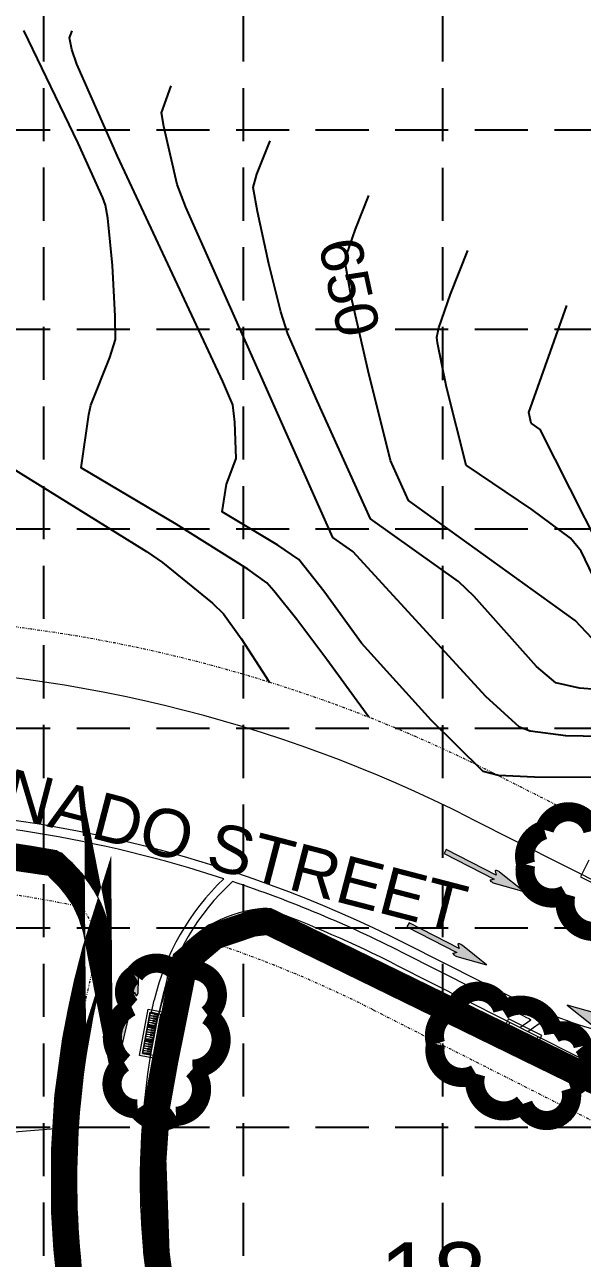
# Model space of a CAD drawing. Extents: x 7749 to 9256, y 6499 to 8908.
# Drawn here: x 8348.5 to 8453.5, y 7378.3 to 7610.7 of the extents above; entities that cross this region are included whole.
import ezdxf
from ezdxf.enums import TextEntityAlignment as Align

# ---------------------------------------------------------------- set-up
doc = ezdxf.new("R2010")
doc.units = 0
doc.header["$MEASUREMENT"] = 0
doc.linetypes.add('DASHED', pattern=[0.75, 0.5, -0.25])
doc.linetypes.add('DIVIDE', pattern=[1.25, 0.5, -0.25, 0, -0.25, 0, -0.25])
for name, color, linetype in [('1 LOT NUMBERS', 7, 'Continuous'), ('1 STREET NAMES', 7, 'Continuous'), ('27', 7, 'Continuous'), ('29', 7, 'Continuous'), ('CTEXT', 3, 'Continuous'), ('CTR', 2, 'Continuous'), ('CTRINDEX', 4, 'Continuous'), ('DED-4692-2629', 7, 'Continuous'), ('DED-4746-825', 7, 'Continuous'), ('DED-4986-2484', 7, 'Continuous'), ('EROSION BLANKETS', 84, 'Continuous'), ('FLOODPLAIN-CB', 7, 'Continuous'), ('GRID', 254, 'DASHED'), ('INLET PROTECTION', 5, 'Continuous'), ('PNTNO', 7, 'Continuous')]:
    doc.layers.add(name, color=color, linetype=linetype)
doc.styles.get("Standard").update_dxf_attribs({"font": 'ARIAL.TTF'})

# ---------------------------------------------------------------- blocks, each defined once
blk = doc.blocks.new('A$C488D7619')
at = {"layer": 'INLET PROTECTION', "color": 170, "ltscale": 100, "const_width": 1.261430802800306}
blk.add_lwpolyline([(3.952575146100571, 6.642282189938669, 0.5205670505517462), (3.952575146100571, 6.642282189938669, 0.7651954600696135), (1.099196252815091, 5.205858832927333, 0.4178788784126488), (1.081520693871425, 2.621395519847283, 0.6649002420699669), (4.342270957924484, 2.123624105663112, 0.744833174426672), (8.019951582518843, 1.814848676374822, 0.9756416855879776), (10.31097226050952, 4.181446381945534, 0.5205670505517462), (9.74050438249651, 7.032459130117786, 0.5205670505517462), (7.648787994654413, 6.84239138765497, 0.5402640007904789), (3.952575146100571, 6.642282189938669)], format="xyb", close=True, dxfattribs=at)

msp = doc.modelspace()

# ---------------------------------------------------------------- hatches: boundary and pattern name
at = {"layer": 'FLOODPLAIN-CB', "linetype": 'Continuous', "lineweight": 0}
h = msp.add_hatch(color=7, dxfattribs=at)
edge = h.paths.add_edge_path()
edge.add_line((8437.11384861229, 7451.286690901883), (8437.325426803493, 7450.495993217153))
edge.add_line((8437.325426803493, 7450.495993217153), (8427.899070901676, 7455.308985747942))
edge.add_line((8427.899070901676, 7455.308985747942), (8427.511555014244, 7454.541230830585))
edge.add_line((8427.511555014244, 7454.541230830585), (8436.93434842327, 7449.730057269011))
edge.add_line((8436.93434842327, 7449.730057269011), (8436.22960323914, 7449.528487545398))
edge.add_line((8436.22960323914, 7449.528487545398), (8436.228911414051, 7449.527103357743))
edge.add_ellipse((8436.683899263948, 7449.241705994059), major_axis=(-0.4987431743900677, 0.254667078188491), ratio=0.2857142857149673, start_angle=-17.18267222219723, end_angle=124.7269333333573)
edge.add_line((8436.908214873256, 7448.979515059586), (8436.906560587286, 7448.98073492842))
edge.add_line((8436.906560587286, 7448.98073492842), (8442.5282, 7447.3859))
edge.add_line((8442.5282, 7447.3859), (8437.963306252906, 7451.041599280114))
edge.add_line((8437.963306252906, 7451.041599280114), (8437.965628380174, 7451.041382494567))
edge.add_ellipse((8437.614670974068, 7451.074936463984), major_axis=(-0.4987431743896737, 0.2546670781877519), ratio=0.285714285714558, start_angle=234.1684722221308, end_angle=374.4967194443698)
edge.add_line((8437.11384861229, 7451.286690901883), (8437.11384861229, 7451.286690901883))
h = msp.add_hatch(color=7, dxfattribs=at)
edge = h.paths.add_edge_path()
edge.add_line((8430.09894861229, 7437.464990901884), (8430.310526803492, 7436.674293217154))
edge.add_line((8430.310526803492, 7436.674293217154), (8420.884170901676, 7441.487285747942))
edge.add_line((8420.884170901676, 7441.487285747942), (8420.496655014244, 7440.719530830585))
edge.add_line((8420.496655014244, 7440.719530830585), (8429.91944842327, 7435.908357269012))
edge.add_line((8429.91944842327, 7435.908357269012), (8429.21470323914, 7435.706787545399))
edge.add_line((8429.21470323914, 7435.706787545399), (8429.214011414051, 7435.705403357743))
edge.add_ellipse((8429.668999263948, 7435.420005994059), major_axis=(-0.4987431743900677, 0.254667078188491), ratio=0.2857142857149673, start_angle=-17.18267222219723, end_angle=124.7269333333573)
edge.add_line((8429.893314873256, 7435.157815059587), (8429.891660587286, 7435.159034928421))
edge.add_line((8429.891660587286, 7435.159034928421), (8435.5133, 7433.564200000001))
edge.add_line((8435.5133, 7433.564200000001), (8430.948406252906, 7437.219899280115))
edge.add_line((8430.948406252906, 7437.219899280115), (8430.950728380174, 7437.219682494568))
edge.add_ellipse((8430.599770974068, 7437.253236463985), major_axis=(-0.4987431743896737, 0.2546670781877519), ratio=0.285714285714558, start_angle=234.1684722221308, end_angle=374.4967194443698)
edge.add_line((8430.09894861229, 7437.464990901884), (8430.09894861229, 7437.464990901884))
h = msp.add_hatch(color=7, dxfattribs=at)
edge = h.paths.add_edge_path()
edge.add_line((8367.586465899121, 7428.23310302165), (8368.302155742096, 7428.630288244814))
edge.add_line((8368.302155742096, 7428.630288244814), (8365.921283098807, 7418.317552900114))
edge.add_line((8365.921283098807, 7418.317552900114), (8366.760141364735, 7418.127993231589))
edge.add_line((8366.760141364735, 7418.127993231589), (8369.140114207325, 7428.436831095048))
edge.add_line((8369.140114207325, 7428.436831095048), (8369.506726068234, 7427.802093522638))
edge.add_line((8369.506726068234, 7427.802093522638), (8369.508236790778, 7427.801758389178))
edge.add_ellipse((8369.674653752081, 7428.312415757441), major_axis=(0.1259845572022895, 0.545644496053131), ratio=0.285714285714578, start_angle=162.8173277780512, end_angle=304.7269333333387)
edge.add_line((8369.874552091931, 7428.593666914676), (8369.873770272097, 7428.591765994078))
edge.add_line((8369.873770272097, 7428.591765994078), (8370.0563, 7434.432400000001))
edge.add_line((8370.0563, 7434.432400000001), (8367.618028438423, 7429.116648078667))
edge.add_line((8367.618028438423, 7429.116648078667), (8367.617675063466, 7429.11895337611))
edge.add_ellipse((8367.670316588274, 7428.770347839984), major_axis=(0.1259845572029341, 0.5456444960544291), ratio=0.2857142857144305, start_angle=54.16847222228187, end_angle=194.4967194445418)
edge.add_line((8367.586465899121, 7428.23310302165), (8367.586465899121, 7428.23310302165))
h = msp.add_hatch(color=7, dxfattribs=at)
edge = h.paths.add_edge_path()
edge.add_line((8456.08615138771, 7422.087309098118), (8455.874573196508, 7422.878006782847))
edge.add_line((8455.874573196508, 7422.878006782847), (8465.300929098325, 7418.065014252059))
edge.add_line((8465.300929098325, 7418.065014252059), (8465.688444985757, 7418.832769169416))
edge.add_line((8465.688444985757, 7418.832769169416), (8456.26565157673, 7423.64394273099))
edge.add_line((8456.26565157673, 7423.64394273099), (8456.97039676086, 7423.845512454603))
edge.add_line((8456.97039676086, 7423.845512454603), (8456.97108858595, 7423.846896642258))
edge.add_ellipse((8456.516100736053, 7424.132294005942), major_axis=(-0.4987431743900677, 0.254667078188491), ratio=0.2857142857149673, start_angle=162.8173277778028, end_angle=304.7269333333573)
edge.add_line((8456.291785126745, 7424.394484940414), (8456.293439412715, 7424.393265071581))
edge.add_line((8456.293439412715, 7424.393265071581), (8450.6718, 7425.9881))
edge.add_line((8450.6718, 7425.9881), (8455.236693747094, 7422.332400719886))
edge.add_line((8455.236693747094, 7422.332400719886), (8455.234371619827, 7422.332617505434))
edge.add_ellipse((8455.585329025933, 7422.299063536017), major_axis=(-0.4987431743896737, 0.2546670781877519), ratio=0.285714285714558, start_angle=54.16847222213083, end_angle=194.4967194443696)
edge.add_line((8456.08615138771, 7422.087309098118), (8456.08615138771, 7422.087309098118))

# ---------------------------------------------------------------- linework, layer by layer
at = {"layer": '27', "color": 7, "linetype": 'DIVIDE', "lineweight": 0}
for p, q in [((8483.63885765557, 7445.966988824122), (8436.71340164195, 7469.712170363394)), ((8362.877462334056, 7438.507686288034), (8359.318559675894, 7444.423879280985)), ((8361.844791735588, 7434.734945866267), (8362.877462334056, 7438.507686288034)), ((8378.309792016358, 7434.283565001373), (8384.385591281865, 7437.562557373065)), ((8377.27712141789, 7430.510824579607), (8378.309792016358, 7434.283565001373)), ((8414.138150276194, 7425.098741602833), (8461.622642277292, 7401.070677123325))]:
    msp.add_line(p, q, dxfattribs=at)
for centre, radius, start, end in [((8312.549519124994, 7224.338312180485), 275.0000000022735, 63.1597139857577, 89.7197695021478), ((8312.549519127946, 7224.338312181531), 225.0000000000046, 78.00288709075527, 89.71976950259916), ((8312.549519126613, 7224.338312178433), 225.0000000033673, 63.15971398613885, 71.38113010194641), ((8514.239047332854, 7393.021748177433), 157.9999999999894, 164.6920085964707, 185.9589841076557), ((8514.239047332849, 7393.021748177433), 141.9999999999862, 164.6920085964703, 185.9589841076553), ((9646.308639739535, 7511.187759966682), 1280.219999997358, 185.958984107668, 198.2938783184763)]:
    msp.add_arc(centre, radius, start, end, dxfattribs=at)
at = {"layer": '29', "color": 7, "linetype": 'Continuous', "lineweight": 0}
msp.add_line((8356.547377828303, 7402.88771839961), (8251.895869924008, 7394.100229590747), dxfattribs=at)
at = {"layer": 'CTR', "color": 5}
for points, elevation in [([(8413.305440910846, 7480.215712953461), (8405.429712739395, 7491.105935400215), (8399.768946200318, 7498.62464282352), (8395.437733747418, 7504.03319039377), (8394.065738004132, 7505.515045447804), (8390.539329845738, 7508.124441944168), (8377.03475977089, 7516.607903165187), (8359.143455580146, 7527.220914995441), (8360.550072447162, 7537.282169777216), (8360.950867333995, 7539.00915081034), (8364.509126120469, 7548.010456772776), (8365.557541739645, 7551.377122121476), (8365.53102982846, 7555.769562729361), (8365.003392509294, 7565.351627147623), (8364.168774263195, 7574.219561618326), (8363.72349526392, 7576.690792209634), (8363.229358657629, 7578.074559486762), (8358.57977089053, 7588.358043552849), (8348.336722626656, 7609.597425190922)], 654), ([(8468.410714902213, 7468.851174533846), (8444.525859116873, 7468.945713207677), (8437.747366844702, 7469.261568294765), (8434.872504752055, 7470.014407584196), (8425.085364449982, 7479.69951992403), (8411.933782041058, 7494.182866153621), (8404.858543340588, 7503.966205755324), (8400.144724054633, 7509.943158574924), (8396.15180851901, 7512.656844368736), (8385.658830497603, 7518.946834566442), (8386.524697824394, 7524.151889232946), (8388.319417461653, 7528.96691976365), (8388.056517407698, 7535.814540398324), (8387.671203018039, 7539.058781684756), (8385.816534503632, 7543.501646573778), (8365.940733115853, 7585.936698500478), (8358.275652335265, 7603.25285748284), (8357.382458015609, 7606.025454615612), (8356.94789158633, 7608.215494544739), (8357.428724670259, 7609.561115510099)], 653), ([(8469.970822951382, 7476.356359952762), (8450.408520337143, 7476.748808313258), (8443.696545288869, 7477.597540247375), (8441.705462726935, 7478.359039677721), (8435.330397551475, 7484.129711142336), (8410.268871349626, 7511.453670366063), (8406.525676525844, 7514.094396612296), (8378.828053740968, 7576.345671547081), (8377.195740688046, 7580.600375535174), (8374.67902456384, 7591.495017243738), (8374.246037804029, 7594.112286089733), (8376.06545857739, 7599.203971373615)], 652), ([(8465.809826576668, 7484.712544519806), (8452.98401170745, 7485.669112082134), (8448.538420701814, 7486.703671771245), (8444.910001269047, 7489.801336683057), (8433.168489424097, 7502.983878887995), (8430.202012826623, 7505.820904425464), (8413.641736446163, 7517.571609569438), (8403.563536935017, 7539.841223423011), (8398.07447688011, 7552.449803165418), (8396.71092531056, 7556.573899823344), (8394.467067831094, 7565.651739006677), (8392.313162371796, 7575.472824740776), (8391.544184021728, 7580.009077634726), (8392.21403381364, 7582.548939941586), (8394.702192484521, 7588.846827237132)], 651), ([(8459.43605730129, 7498.846578660086), (8453.343754537094, 7511.513366722862), (8451.282931864536, 7513.930881138914), (8443.994440417835, 7519.39080354065), (8431.62194172387, 7527.727460148117), (8427.936907729905, 7542.438388685729), (8426.227198327597, 7550.758402288408), (8426.140476457127, 7551.802660724714), (8426.518913864602, 7553.597222570506), (8428.730105911281, 7559.943328293508), (8431.975660298785, 7568.132538964164)], 649), ([(8462.514743671243, 7501.025554058317), (8445.624890265532, 7534.447034295429), (8443.911292155804, 7535.623435729017), (8443.4306327865, 7537.611762944843), (8450.612394205917, 7557.775394827681)], 648)]:
    msp.add_lwpolyline(points, dxfattribs=dict(at, elevation=elevation))
at = {"layer": 'CTRINDEX', "color": 5}
for points, elevation in [([(8455.371378676693, 7495.04830386477), (8452.19129254004, 7498.455384945035), (8420.757796366483, 7521.048822526579), (8417.378287315732, 7528.57684051868), (8413.158218817807, 7545.510518453899), (8409.984423299355, 7559.461416192235), (8408.842330239428, 7565.90586917972), (8409.083020375936, 7567.28697019087), (8410.776021800946, 7572.176898546721), (8413.338926391654, 7578.489683100648)], 650), ([(8332.62808066269, 7535.494995424441), (8371.420985426543, 7511.433916375455), (8374.461755111382, 7509.344887384053), (8383.870496160878, 7501.6915615052), (8385.95444315158, 7499.718067611408), (8389.287083227226, 7495.052284169576), (8393.993958913816, 7487.775017531157), (8394.549332547767, 7486.828370277703)], 655)]:
    msp.add_lwpolyline(points, dxfattribs=dict(at, elevation=elevation))
at = {"layer": 'DED-4692-2629', "color": 7, "linetype": 'Continuous', "lineweight": 0}
for p, q in [((8454.762798336742, 7453.294027045504), (8453.182530741296, 7450.171087032685)), ((8453.182530741296, 7450.171087032685), (8459.428410773035, 7447.010551838741)), ((8370.1029, 7416.4809), (8371.7139, 7425.2084)), ((8370.6854, 7416.8818), (8372.114800000001, 7424.626)), ((8372.114800000001, 7424.626), (8371.661, 7422.1675)), ((8371.7139, 7425.2084), (8374.6641, 7424.6639)), ((8371.9995, 7423.5419), (8372.0193, 7423.6488)), ((8372.0193, 7423.6488), (8372.6338, 7423.535400000001)), ((8372.0785, 7423.9695), (8372.0982, 7424.0764)), ((8372.693000000001, 7423.8561), (8372.0785, 7423.9695)), ((8372.0982, 7424.0764), (8372.7127, 7423.9629)), ((8373.5899, 7424.353700000001), (8372.114800000001, 7424.626)), ((8372.114800000001, 7424.626), (8374.0816, 7424.263)), ((8372.1574, 7424.3971), (8372.1771, 7424.504)), ((8372.7719, 7424.283600000001), (8372.1574, 7424.3971)), ((8372.1771, 7424.504), (8372.7916, 7424.3905)), ((8374.0816, 7424.263), (8372.6522, 7416.518800000001)), ((8372.7127, 7423.9629), (8372.693000000001, 7423.8561)), ((8372.7916, 7424.3905), (8372.7719, 7424.283600000001)), ((8372.7947, 7423.9478), (8372.775, 7423.8409)), ((8372.775, 7423.8409), (8373.389500000001, 7423.7275)), ((8373.4092, 7423.834400000001), (8372.7947, 7423.9478)), ((8372.8737, 7424.375400000001), (8372.8539, 7424.2685)), ((8372.8539, 7424.2685), (8373.4684, 7424.1551)), ((8373.4882, 7424.262000000001), (8372.8737, 7424.375400000001)), ((8374.6641, 7424.6639), (8373.053100000001, 7415.9363)), ((8373.1361, 7421.8952), (8373.5899, 7424.353700000001)), ((8373.389500000001, 7423.7275), (8373.4092, 7423.834400000001)), ((8373.4684, 7424.1551), (8373.4882, 7424.262000000001)), ((8371.627, 7421.9831), (8371.173200000001, 7419.5247)), ((8371.5906, 7421.3266), (8371.6104, 7421.4335)), ((8372.2052, 7421.2132), (8371.5906, 7421.3266)), ((8371.6104, 7421.4335), (8372.224900000001, 7421.3201)), ((8373.1021, 7421.7109), (8371.627, 7421.9831)), ((8371.661, 7422.1675), (8373.1361, 7421.8952)), ((8371.669600000001, 7421.7542), (8371.6893, 7421.8611)), ((8372.2841, 7421.6408), (8371.669600000001, 7421.7542)), ((8371.6893, 7421.8611), (8372.3038, 7421.747700000001)), ((8371.7628, 7422.259300000001), (8371.782500000001, 7422.3662)), ((8372.3773, 7422.1458), (8371.7628, 7422.259300000001)), ((8371.782500000001, 7422.3662), (8372.397, 7422.2527)), ((8371.8417, 7422.686900000001), (8371.8614, 7422.7937)), ((8372.4562, 7422.5734), (8371.8417, 7422.686900000001)), ((8371.8614, 7422.7937), (8372.476, 7422.6803)), ((8371.920600000001, 7423.1144), (8371.9404, 7423.2213)), ((8372.5352, 7423.001), (8371.920600000001, 7423.1144)), ((8371.9404, 7423.2213), (8372.554900000001, 7423.1079)), ((8372.6141, 7423.4285), (8371.9995, 7423.5419)), ((8372.224900000001, 7421.3201), (8372.2052, 7421.2132)), ((8372.3038, 7421.747700000001), (8372.2841, 7421.6408)), ((8372.3069, 7421.305), (8372.2872, 7421.198100000001)), ((8372.921400000001, 7421.1915), (8372.3069, 7421.305)), ((8372.3858, 7421.7325), (8372.366100000001, 7421.6256)), ((8372.366100000001, 7421.6256), (8372.9806, 7421.5122)), ((8372.397, 7422.2527), (8372.3773, 7422.1458)), ((8373.0003, 7421.619100000001), (8372.3858, 7421.7325)), ((8372.476, 7422.6803), (8372.4562, 7422.5734)), ((8372.4791, 7422.2376), (8372.4593, 7422.130700000001)), ((8372.4593, 7422.130700000001), (8373.0738, 7422.0173)), ((8373.0936, 7422.1242), (8372.4791, 7422.2376)), ((8372.554900000001, 7423.1079), (8372.5352, 7423.001)), ((8372.558, 7422.6652), (8372.5382, 7422.558300000001)), ((8372.5382, 7422.558300000001), (8373.1528, 7422.4449)), ((8373.1725, 7422.5517), (8372.558, 7422.6652)), ((8372.6338, 7423.535400000001), (8372.6141, 7423.4285)), ((8372.6369, 7423.0928), (8372.6172, 7422.985900000001)), ((8372.6172, 7422.985900000001), (8373.2317, 7422.8724)), ((8373.251400000001, 7422.9793), (8372.6369, 7423.0928)), ((8372.6483, 7419.2524), (8373.1021, 7421.7109)), ((8372.7158, 7423.5202), (8372.696100000001, 7423.4133)), ((8372.696100000001, 7423.4133), (8373.3106, 7423.2999)), ((8373.3303, 7423.406800000001), (8372.7158, 7423.5202)), ((8372.9806, 7421.5122), (8373.0003, 7421.619100000001)), ((8373.0738, 7422.0173), (8373.0936, 7422.1242)), ((8373.1528, 7422.4449), (8373.1725, 7422.5517)), ((8373.2317, 7422.8724), (8373.251400000001, 7422.9793)), ((8373.3106, 7423.2999), (8373.3303, 7423.406800000001)), ((8439.637379924925, 7423.403029773858), (8438.05711232948, 7420.280089757988)), ((8439.857761699272, 7422.731142970061), (8438.728999130222, 7420.500471532335)), ((8445.883259953613, 7420.242494579913), (8439.637379924925, 7423.403029773858)), ((8445.211373149816, 7420.022112802515), (8439.857761699272, 7422.731142970061)), ((8371.1392, 7419.340300000001), (8370.6854, 7416.8818)), ((8372.614300000001, 7419.068), (8371.1392, 7419.340300000001)), ((8371.173200000001, 7419.5247), (8372.6483, 7419.2524)), ((8371.181700000001, 7419.111400000001), (8371.201500000001, 7419.2182)), ((8371.7962, 7418.9979), (8371.181700000001, 7419.111400000001)), ((8371.201500000001, 7419.2182), (8371.816, 7419.1048)), ((8371.275, 7419.616400000001), (8371.2947, 7419.723300000001)), ((8371.889500000001, 7419.503000000001), (8371.275, 7419.616400000001)), ((8371.2947, 7419.723300000001), (8371.9092, 7419.6099)), ((8371.3539, 7420.044000000001), (8371.3736, 7420.150900000001)), ((8371.9684, 7419.930600000001), (8371.3539, 7420.044000000001)), ((8371.3736, 7420.150900000001), (8371.9881, 7420.0375)), ((8371.4328, 7420.471600000001), (8371.452500000001, 7420.578500000001)), ((8372.0473, 7420.3581), (8371.4328, 7420.471600000001)), ((8371.452500000001, 7420.578500000001), (8372.0671, 7420.465)), ((8371.511700000001, 7420.899100000001), (8371.5314, 7421.0059)), ((8372.1262, 7420.7856), (8371.511700000001, 7420.899100000001)), ((8371.5314, 7421.0059), (8372.146, 7420.8925)), ((8371.816, 7419.1048), (8371.7962, 7418.9979)), ((8371.898000000001, 7419.0897), (8371.8783, 7418.982800000001)), ((8371.8783, 7418.982800000001), (8372.4928, 7418.8694)), ((8371.9092, 7419.6099), (8371.889500000001, 7419.503000000001)), ((8372.5125, 7418.9762), (8371.898000000001, 7419.0897)), ((8371.9881, 7420.0375), (8371.9684, 7419.930600000001)), ((8371.9912, 7419.594700000001), (8371.9715, 7419.487800000001)), ((8371.9715, 7419.487800000001), (8372.586000000001, 7419.374400000001)), ((8372.6057, 7419.4813), (8371.9912, 7419.594700000001)), ((8372.0671, 7420.465), (8372.0473, 7420.3581)), ((8372.0701, 7420.022300000001), (8372.0504, 7419.915400000001)), ((8372.0504, 7419.915400000001), (8372.6649, 7419.802000000001)), ((8372.6847, 7419.9089), (8372.0701, 7420.022300000001)), ((8372.146, 7420.8925), (8372.1262, 7420.7856)), ((8372.1491, 7420.449900000001), (8372.1293, 7420.343000000001)), ((8372.1293, 7420.343000000001), (8372.743900000001, 7420.229600000001)), ((8372.7636, 7420.3365), (8372.1491, 7420.449900000001)), ((8372.1605, 7416.6095), (8372.614300000001, 7419.068)), ((8372.228000000001, 7420.8774), (8372.208200000001, 7420.770500000001)), ((8372.208200000001, 7420.770500000001), (8372.8228, 7420.6571)), ((8372.8425, 7420.7639), (8372.228000000001, 7420.8774)), ((8372.2872, 7421.198100000001), (8372.9017, 7421.0846)), ((8372.4928, 7418.8694), (8372.5125, 7418.9762)), ((8372.586000000001, 7419.374400000001), (8372.6057, 7419.4813)), ((8372.6649, 7419.802000000001), (8372.6847, 7419.9089)), ((8372.743900000001, 7420.229600000001), (8372.7636, 7420.3365)), ((8372.8228, 7420.6571), (8372.8425, 7420.7639)), ((8372.9017, 7421.0846), (8372.921400000001, 7421.1915)), ((8438.05711232948, 7420.280089757988), (8444.302992361218, 7417.119554567096)), ((8438.728999130222, 7420.500471532335), (8444.08261058382, 7417.791441364788)), ((8444.08261058382, 7417.791441364788), (8445.211373149816, 7420.022112802515)), ((8444.302992361218, 7417.119554567096), (8445.883259953613, 7420.242494579913)), ((8370.6854, 7416.8818), (8372.1605, 7416.6095)), ((8372.6522, 7416.518800000001), (8370.6854, 7416.8818)), ((8370.7871, 7416.9736), (8370.8069, 7417.0805)), ((8371.401600000001, 7416.860100000001), (8370.7871, 7416.9736)), ((8370.8069, 7417.0805), (8371.421400000001, 7416.967000000001)), ((8370.866100000001, 7417.4011), (8370.8858, 7417.508000000001)), ((8371.4806, 7417.287700000001), (8370.866100000001, 7417.4011)), ((8370.8858, 7417.508000000001), (8371.5003, 7417.394600000001)), ((8370.945, 7417.8287), (8370.9647, 7417.935600000001)), ((8371.559500000001, 7417.715300000001), (8370.945, 7417.8287)), ((8370.9647, 7417.935600000001), (8371.5792, 7417.822200000001)), ((8371.0239, 7418.256200000001), (8371.0436, 7418.3631)), ((8371.6384, 7418.142800000001), (8371.0239, 7418.256200000001)), ((8371.0436, 7418.3631), (8371.6581, 7418.2497)), ((8371.1028, 7418.683800000001), (8371.122500000001, 7418.7907)), ((8371.7173, 7418.5703), (8371.1028, 7418.683800000001)), ((8371.122500000001, 7418.7907), (8371.7371, 7418.6772)), ((8371.421400000001, 7416.967000000001), (8371.401600000001, 7416.860100000001)), ((8371.5003, 7417.394600000001), (8371.4806, 7417.287700000001)), ((8371.5034, 7416.9519), (8371.4837, 7416.845)), ((8371.4837, 7416.845), (8372.0982, 7416.7316)), ((8372.117900000001, 7416.838500000001), (8371.5034, 7416.9519)), ((8371.5792, 7417.822200000001), (8371.559500000001, 7417.715300000001)), ((8371.5823, 7417.3795), (8371.562600000001, 7417.2726)), ((8371.562600000001, 7417.2726), (8372.1771, 7417.159100000001)), ((8372.1968, 7417.266000000001), (8371.5823, 7417.3795)), ((8371.6581, 7418.2497), (8371.6384, 7418.142800000001)), ((8371.6612, 7417.807000000001), (8371.6415, 7417.7001)), ((8371.6415, 7417.7001), (8372.256000000001, 7417.586700000001)), ((8372.275800000001, 7417.693600000001), (8371.6612, 7417.807000000001)), ((8371.7371, 7418.6772), (8371.7173, 7418.5703)), ((8371.7401, 7418.2345), (8371.7204, 7418.127600000001)), ((8371.7204, 7418.127600000001), (8372.3349, 7418.014200000001)), ((8372.3547, 7418.1211), (8371.7401, 7418.2345)), ((8371.8191, 7418.6621), (8371.7993, 7418.555200000001)), ((8371.7993, 7418.555200000001), (8372.4139, 7418.441800000001)), ((8372.4336, 7418.5487), (8371.8191, 7418.6621)), ((8372.0982, 7416.7316), (8372.117900000001, 7416.838500000001)), ((8372.1771, 7417.159100000001), (8372.1968, 7417.266000000001)), ((8372.256000000001, 7417.586700000001), (8372.275800000001, 7417.693600000001)), ((8372.3349, 7418.014200000001), (8372.3547, 7418.1211)), ((8372.4139, 7418.441800000001), (8372.4336, 7418.5487)), ((8444.08261058382, 7417.791441364788), (8444.08261058382, 7417.791441364788)), ((8444.302992361218, 7417.119554567096), (8444.302992361218, 7417.119554567096)), ((8373.053100000001, 7415.9363), (8370.1029, 7416.4809))]:
    msp.add_line(p, q, dxfattribs=at)
at = {"layer": 'DED-4746-825', "color": 7, "linetype": 'Continuous', "lineweight": 0}
for p, q in [((8363.773832947783, 7434.206930704673), (8364.822458525347, 7438.037960765404)), ((8375.348080208747, 7431.038839741203), (8376.396705789362, 7434.869869811091))]:
    msp.add_line(p, q, dxfattribs=at)
for centre, radius, start, end in [((8340.99168426154, 7435.192930369773), 24, 6.808018573819188, 55.89254692771861), ((8395.456548644745, 7420.284864142767), 24, 93.49147026530758, 142.5759985986918), ((8514.239047332863, 7393.021748177414), 156.0000000000033, 164.6920085964707, 185.9589841076557), ((8514.239047332863, 7393.021748177414), 144.0000000000033, 164.6920085964707, 185.9589841076557)]:
    msp.add_arc(centre, radius, start, end, dxfattribs=at)
at = {"layer": 'DED-4986-2484', "color": 7, "linetype": 'Continuous', "lineweight": 0}
for p, q in [((8432.424103881956, 7461.235618900113), (8475.566828003786, 7439.404572313609)), ((8418.427448033082, 7433.575293066195), (8471.746821710869, 7406.594666451003))]:
    msp.add_line(p, q, dxfattribs=at)
for radius, start, end in [(265.500000000002, 63.15971398620902, 89.71976950259916), (234.500000000002, 79.70720988655592, 89.71976950259916), (234.500000000002, 63.15971398620903, 69.67680730647028)]:
    msp.add_arc((8312.549519127951, 7224.338312181534), radius, start, end, dxfattribs=at)
at = {"layer": 'EROSION BLANKETS', "lineweight": 0, "const_width": 5, "flags": 128}
for points in [[(8334.844782965052, 7455.382581037759), (8347.039524665506, 7453.733964322915), (8353.423823715237, 7452.802139342423), (8354.212895957855, 7452.515418849425), (8356.867040885218, 7449.791616907591), (8358.098702567084, 7448.24969760084), (8359.651577484221, 7446.010557486819), (8360.91764674219, 7443.26573140177), (8361.867413131256, 7440.306950109998), (8362.398161590223, 7437.599385246468), (8362.392848591318, 7438.269640821034), (8361.779026536626, 7436.318042789526), (8360.150552984333, 7429.940950468952), (8359.023321928385, 7424.66107432192), (8357.976538603798, 7419.248380868967), (8356.536041928735, 7408.722774404972), (8355.905825727506, 7398.287124869099), (8355.923410265892, 7387.182620734998), (8356.357509410347, 7380.163430089718), (8358.145976878592, 7363.169762824622)], [(8374.84794474387, 7367.062738883978), (8373.283253437075, 7379.44047880855), (8372.683689825904, 7396.687266879892), (8373.3787298655, 7406.873404904492), (8374.912996157149, 7415.413172525461), (8378.689067894433, 7434.235099664519), (8384.256259222975, 7438.951512626525), (8391.39678970496, 7441.370186671001), (8394.422441923125, 7441.732987302765), (8470.683092499974, 7404.462614320089), (8474.296833302022, 7402.204686875921), (8477.440386830314, 7399.233320542469), (8479.479449288088, 7396.601536626147), (8481.651196672385, 7391.881732826497), (8482.858595367488, 7387.176470686328), (8487.389961978737, 7349.719178965718)]]:
    msp.add_lwpolyline(points, dxfattribs=at)
at = {"layer": 'FLOODPLAIN-CB', "color": 7, "linetype": 'Continuous', "lineweight": 0}
for p, q in [((8427.899070901676, 7455.308985747942), (8427.511555014244, 7454.541230830585)), ((8427.511555014244, 7454.541230830585), (8436.93434842327, 7449.730057269011)), ((8437.325426803493, 7450.495993217153), (8427.899070901676, 7455.308985747942)), ((8436.22960323914, 7449.528487545398), (8436.228911414051, 7449.527103357743)), ((8436.93434842327, 7449.730057269011), (8436.22960323914, 7449.528487545398)), ((8437.11384861229, 7451.286690901883), (8437.325426803493, 7450.495993217153)), ((8437.11384861229, 7451.286690901883), (8437.11384861229, 7451.286690901883)), ((8442.5282, 7447.3859), (8437.963306252906, 7451.041599280114)), ((8437.963306252906, 7451.041599280114), (8437.965628380174, 7451.041382494567)), ((8436.908214873256, 7448.979515059586), (8436.906560587286, 7448.98073492842)), ((8436.906560587286, 7448.98073492842), (8442.5282, 7447.3859)), ((8420.884170901676, 7441.487285747942), (8420.496655014244, 7440.719530830585)), ((8420.496655014244, 7440.719530830585), (8429.91944842327, 7435.908357269012)), ((8430.310526803492, 7436.674293217154), (8420.884170901676, 7441.487285747942)), ((8429.21470323914, 7435.706787545399), (8429.214011414051, 7435.705403357743)), ((8429.91944842327, 7435.908357269012), (8429.21470323914, 7435.706787545399)), ((8430.09894861229, 7437.464990901884), (8430.310526803492, 7436.674293217154)), ((8430.09894861229, 7437.464990901884), (8430.09894861229, 7437.464990901884)), ((8435.5133, 7433.564200000001), (8430.948406252906, 7437.219899280115)), ((8430.948406252906, 7437.219899280115), (8430.950728380174, 7437.219682494568)), ((8370.0563, 7434.432400000001), (8367.618028438423, 7429.116648078667)), ((8369.873770272097, 7428.591765994078), (8370.0563, 7434.432400000001)), ((8429.893314873256, 7435.157815059587), (8429.891660587286, 7435.159034928421)), ((8429.891660587286, 7435.159034928421), (8435.5133, 7433.564200000001)), ((8368.302155742096, 7428.630288244814), (8365.921283098807, 7418.317552900114)), ((8366.760141364735, 7418.127993231589), (8369.140114207325, 7428.436831095048)), ((8367.586465899121, 7428.23310302165), (8368.302155742096, 7428.630288244814)), ((8367.586465899121, 7428.23310302165), (8367.586465899121, 7428.23310302165)), ((8367.618028438423, 7429.116648078667), (8367.617675063466, 7429.11895337611)), ((8369.140114207325, 7428.436831095048), (8369.506726068234, 7427.802093522638)), ((8369.874552091931, 7428.593666914676), (8369.873770272097, 7428.591765994078)), ((8369.506726068234, 7427.802093522638), (8369.508236790778, 7427.801758389178)), ((8456.293439412715, 7424.393265071581), (8450.6718, 7425.9881)), ((8450.6718, 7425.9881), (8455.236693747094, 7422.332400719886)), ((8365.921283098807, 7418.317552900114), (8366.760141364735, 7418.127993231589))]:
    msp.add_line(p, q, dxfattribs=at)
for centre, major_axis, ratio, start_param, end_param in [((8436.683899263948, 7449.241705994059), (-0.4987431743900677, 0.254667078188491), 0.2857142857149673, -0.2998942045683124, 2.17689565258255), ((8437.614670974068, 7451.074936463984), (-0.4987431743896734, 0.2546670781877517), 0.285714285714558, 4.087010844641065, 6.536200792221722), ((8430.599770974068, 7437.253236463985), (-0.4987431743896734, 0.2546670781877517), 0.285714285714558, 4.087010844641065, 6.536200792221722), ((8429.668999263948, 7435.420005994059), (-0.4987431743900677, 0.254667078188491), 0.2857142857149673, -0.2998942045683124, 2.17689565258255), ((8367.670316588274, 7428.770347839984), (0.1259845572029341, 0.5456444960544289), 0.2857142857144305, 0.9454181910539083, 3.394608138634932), ((8369.674653752081, 7428.312415757441), (0.1259845572022895, 0.5456444960531309), 0.285714285714578, 2.841698449025817, 5.31848830617202)]:
    msp.add_ellipse(centre, major_axis=major_axis, ratio=ratio, start_param=start_param, end_param=end_param, dxfattribs=at)
for p in [(8436.22960323914, 7449.528487545398), (8429.21470323914, 7435.706787545399), (8369.506726068234, 7427.802093522638)]:
    msp.add_point(p, dxfattribs=at)
at = {"layer": 'GRID', "linetype": 'DASHED', "ltscale": 20}
for p, q in [((8352.08553825297, 6688.768948415859), (8352.08553825297, 8868.847585574184)), ((8389.671766685897, 6688.763039074754), (8389.671766685897, 8868.847585574184)), ((8427.257995118824, 6688.757129733648), (8427.257995118824, 8868.847585574184)), ((7788.292111758874, 7590.91581885407), (9216.568792210583, 7590.91581885407)), ((7788.292111758874, 7553.329590421245), (9216.568792210583, 7553.329590421245)), ((7788.292111758874, 7515.743361988217), (9216.568792210583, 7515.743361988217)), ((7788.292111758874, 7478.157133555402), (9216.568792210583, 7478.157133555402)), ((7788.292111758874, 7440.570905122373), (9216.568792210583, 7440.570905122373)), ((7788.292111758874, 7402.984676689446), (9216.568792210583, 7402.984676689446))]:
    msp.add_line(p, q, dxfattribs=at)
at = {"layer": 'PNTNO', "color": 7, "linetype": 'Continuous', "lineweight": 0}
for p, q in [((8440.409136762597, 7425.394075914793), (8419.612648728904, 7435.917498074283)), ((8441.199273528246, 7426.955544422744), (8420.402782528154, 7437.478968083743)), ((8372.367601147496, 7424.613985451827), (8372.899064708396, 7426.90495887936)), ((8373.828798852504, 7424.275014548174), (8374.360262413404, 7426.565987975708)), ((8441.36858642842, 7427.290145887631), (8441.199272045045, 7426.955545173498)), ((8443.895985647145, 7426.011233365886), (8441.368588549454, 7427.29014481338)), ((8442.76722308115, 7423.780561928159), (8440.239821741387, 7425.059475524156)), ((8440.409138245795, 7425.394075164037), (8440.239823862423, 7425.059474449905)), ((8441.77952504654, 7421.758693826107), (8443.854570137639, 7423.24279333781)), ((8443.289609805597, 7420.994561946472), (8445.41410113834, 7422.514026059756))]:
    msp.add_line(p, q, dxfattribs=at)
for centre, radius, start, end in [((8312.54951912796, 7224.33831218158), 238.8749999999553, 63.15971386989962, 89.71976938628976), ((8312.54951912796, 7224.33831218158), 237.1249999999553, 71.95093797282497, 89.71976938628976), ((8417.465594637899, 7416.566346293527), 45.74999999885564, 133.4225551789911, 166.9394521641014), ((8417.465594637899, 7416.566346293527), 44.24999999885564, 132.3705683091559, 166.9394521641014), ((8312.54951912796, 7224.33831218158), 237.1249999999553, 63.15971386989962, 71.5371659170134), ((8472.679291528619, 7482.893420289605), 63.7499951897367, 243.1598524241634, 277.6850879266849), ((8472.679292367324, 7482.893425257118), 66.25000000047429, 243.1598510801009, 244.208969798883), ((8472.679292367324, 7482.893425257118), 66.25000000047429, 245.6977558308156, 277.6850864157876)]:
    msp.add_arc(centre, radius, start, end, dxfattribs=at)

# ---------------------------------------------------------------- block references
at = {"layer": 'INLET PROTECTION', "lineweight": 0, "zscale": 2.86}
for p, xscale, yscale, rotation in [((8436.654024463389, 7447.307742559209), 2.860000000000263, 2.860000000000582, 332.1584001202655), ((8383.804825227762, 7400.602104082158), 2.860000000000602, 2.860000000001312, 79.46312196610629), ((8419.668489504998, 7413.499628520699), 2.860000000000263, 2.860000000000475, 332.1584001202655)]:
    msp.add_blockref('A$C488D7619', p, dxfattribs=dict(at, xscale=xscale, yscale=yscale, rotation=rotation))

# ---------------------------------------------------------------- texts
at = {"layer": '1 LOT NUMBERS', "color": 7, "linetype": 'Continuous', "lineweight": 0}
msp.add_text('18', height=13, dxfattribs=at).set_placement((8425.3979, 7368.2882), align=Align.CENTER)
at = {"layer": '1 STREET NAMES', "color": 7, "linetype": 'Continuous', "lineweight": 0}
msp.add_text('CORONADO STREET', height=9, rotation=345.4413916666667, dxfattribs=at).set_placement((8369.858457384955, 7459.83092155132), align=Align.MIDDLE)
at = {"layer": 'CTEXT', "color": 5}
msp.add_text('650', height=8, rotation=282.2676341011521, dxfattribs=at).set_placement((8409.66442256612, 7561.26707437689), align=Align.MIDDLE)

doc.saveas('drawing.dxf')
